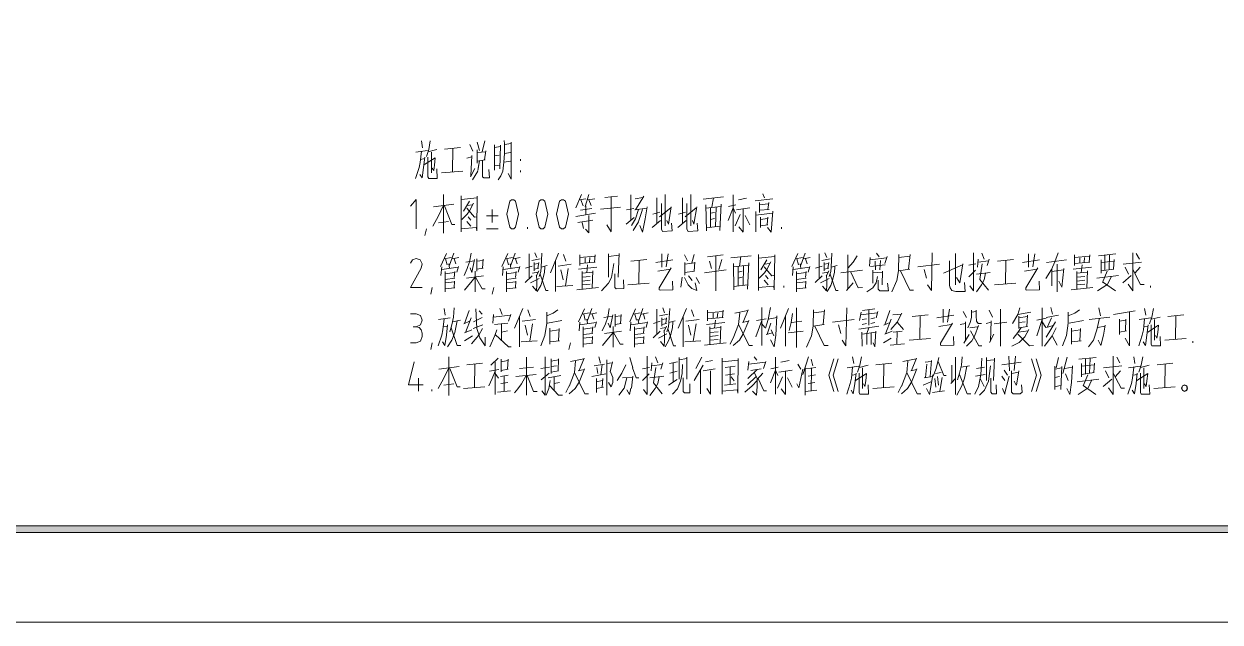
# Model space of a CAD drawing. Header units: millimetres. Extents: x 0 to 586, y 0 to 414.
# Drawn here: x 386.6 to 513.5, y 0 to 63.5 of the extents above; entities that cross this region are included whole.
import ezdxf

# ---------------------------------------------------------------- set-up
doc = ezdxf.new("R2010")
doc.units = ezdxf.units.MM

msp = doc.modelspace()

# ---------------------------------------------------------------- hatches: boundary and pattern name
h = msp.add_hatch(color=0)
h.dxf.hatch_style = 2
h.paths.add_polyline_path([(24.302861, 9.514417), (24.994306, 10.205861), (575.429944, 10.205861), (576.117861, 9.514417)])

# ---------------------------------------------------------------- linework, layer by layer
at = {"color": 0, "lineweight": 0}
for points in [[(0, 0), (585.632278, 0), (585.632278, 414.0835), (0, 414.0835)], [(510.074333, 24.824972), (509.975556, 25.0825), (509.742722, 25.188333), (509.513417, 25.0825), (509.414639, 24.824972), (509.513417, 24.567444), (509.742722, 24.458083), (509.975556, 24.567444)], [(509.456972, 24.824972), (509.541639, 24.599194), (509.742722, 24.503944), (509.947333, 24.599194), (510.032, 24.824972), (509.947333, 25.05075), (509.742722, 25.142472), (509.541639, 25.05075)], [(24.302861, 9.514417), (24.994306, 10.205861), (575.429944, 10.205861), (576.117861, 9.514417)]]:
    msp.add_lwpolyline(points, close=True, dxfattribs=at)
for points in [[(428.762583, 51.054), (428.886056, 50.32375)], [(429.708028, 51.054), (429.542222, 50.140306), (429.295278, 49.410056)], [(434.678667, 50.916417), (434.925611, 50.048583)], [(435.500639, 51.054), (435.214889, 49.911)], [(437.557333, 51.099861), (437.599667, 50.732972), (437.599667, 49.727556), (437.515, 48.813861), (437.391528, 47.857833), (437.186917, 47.353361), (436.901167, 46.944139)], [(437.599667, 50.687111), (438.298167, 50.778833)], [(438.298167, 50.916417), (438.298167, 46.99), (437.966556, 47.582667)], [(428.762583, 49.956861), (428.639111, 48.771528), (428.515639, 48.221194), (428.145222, 47.081722)], [(428.184028, 49.865139), (429.41875, 50.048583)], [(429.461083, 49.911), (430.406528, 50.140306)], [(429.8315, 49.865139), (429.8315, 47.674389)], [(431.2285, 50.186167), (432.91125, 50.369611)], [(432.089278, 50.277889), (432.050472, 47.766111)], [(433.899028, 50.687111), (434.227111, 49.956861)], [(434.678667, 50.094444), (434.678667, 48.679806)], [(434.678667, 49.819278), (435.585306, 49.911)], [(435.585306, 50.002722), (435.461833, 49.043167)], [(436.53075, 50.64125), (436.53075, 47.946028)], [(436.53075, 50.369611), (437.144583, 50.461333)], [(436.53075, 49.455917), (437.024639, 49.547639)], [(437.144583, 50.595389), (437.105778, 48.083611)], [(437.599667, 49.727556), (438.2135, 49.819278)], [(429.129472, 49.318333), (429.006, 48.221194), (428.843722, 47.124056), (428.596778, 47.490944)], [(428.677917, 49.089028), (429.129472, 49.18075)], [(429.090667, 48.542222), (430.240722, 49.272472)], [(429.461083, 49.318333), (429.461083, 47.261639), (429.542222, 47.081722), (430.445333, 47.081722), (430.406528, 48.083611)], [(430.240722, 49.272472), (430.159583, 48.496361), (430.074917, 47.903694), (429.912639, 48.175333)], [(433.570944, 49.226611), (434.103639, 49.364194)], [(434.103639, 49.501778), (434.0225, 47.353361)], [(434.678667, 48.905583), (435.542972, 49.043167)], [(434.925611, 48.951444), (434.763333, 47.903694)], [(434.925611, 48.951444), (434.802139, 48.175333)], [(435.257222, 48.951444), (435.257222, 47.445083)], [(435.257222, 48.951444), (435.257222, 47.261639), (435.377167, 47.124056), (435.994528, 47.124056), (435.913389, 48.03775)], [(436.53075, 48.404639), (437.105778, 48.496361)], [(437.515, 48.813861), (438.2135, 48.905583)], [(439.296528, 48.940861), (439.296528, 49.113722)], [(430.896889, 47.674389), (433.158194, 47.857833)], [(433.980167, 47.261639), (434.431722, 48.129472)], [(434.763333, 47.857833), (434.188306, 46.944139)], [(435.4195, 47.124056), (435.994528, 47.124056)], [(439.296528, 47.734361), (439.296528, 47.907222)], [(428.215778, 41.7195), (428.215778, 44.823944), (427.594889, 44.1325)], [(431.126194, 45.381333), (431.126194, 41.271472)], [(432.97475, 45.24375), (432.97475, 41.409056)], [(432.97475, 45.197889), (432.97475, 41.5925)], [(434.699833, 45.017972), (432.97475, 44.834528)], [(433.877861, 44.651083), (433.221694, 43.599806)], [(433.630917, 43.282306), (433.877861, 43.645667), (434.290611, 44.467639)], [(434.661028, 41.638361), (434.699833, 45.197889)], [(438.146472, 44.651083), (437.8325, 43.271722), (438.146472, 41.892361)], [(438.767361, 44.651083), (438.573333, 44.802778), (438.336972, 44.802778), (438.146472, 44.651083)], [(438.767361, 41.892361), (439.077806, 43.271722), (438.767361, 44.651083)], [(441.250917, 44.651083), (440.936944, 43.271722), (441.250917, 41.892361)], [(441.871806, 44.651083), (441.677778, 44.802778), (441.441417, 44.802778), (441.250917, 44.651083)], [(441.871806, 41.892361), (442.185778, 43.271722), (441.871806, 44.651083)], [(443.424028, 44.651083), (443.110056, 43.271722), (443.424028, 41.892361)], [(444.044917, 44.651083), (443.854417, 44.802778), (443.618056, 44.802778), (443.424028, 44.651083)], [(444.044917, 41.892361), (444.358889, 43.271722), (444.044917, 44.651083)], [(445.766472, 45.381333), (445.149111, 43.966694)], [(445.519528, 44.788667), (446.218028, 44.92625)], [(445.932278, 44.150139), (445.685333, 44.788667)], [(446.549639, 45.381333), (446.136889, 44.104278)], [(446.383833, 44.788667), (447.163472, 44.92625)], [(446.549639, 44.788667), (446.796583, 44.196)], [(448.232389, 45.063833), (449.590583, 45.197889)], [(448.892083, 45.152028), (448.892083, 41.454917)], [(450.987583, 45.335472), (450.987583, 42.594389)], [(451.439139, 44.92625), (452.261111, 45.063833)], [(452.384583, 45.197889), (451.481472, 43.737389)], [(453.742778, 45.017972), (453.742778, 42.276889)], [(454.645889, 45.381333), (454.645889, 42.047583)], [(456.455639, 45.017972), (456.455639, 42.276889)], [(457.35875, 45.381333), (457.35875, 42.047583)], [(460.812444, 45.106167), (458.674611, 44.880389)], [(459.577722, 44.012556), (459.743528, 45.017972)], [(461.839028, 45.335472), (461.839028, 41.409056)], [(462.414056, 44.788667), (463.278361, 44.972111)], [(464.181472, 44.696944), (466.072361, 44.92625)], [(464.633028, 44.5135), (464.633028, 43.462222)], [(465.003444, 45.427194), (465.16925, 45.017972)], [(465.620806, 44.5135), (465.539667, 43.78325)], [(431.083861, 44.150139), (430.589972, 43.098861), (429.972611, 42.001722)], [(430.057278, 44.058417), (432.195111, 44.330056)], [(431.207333, 44.150139), (431.986972, 42.185167), (432.318583, 42.185167)], [(433.055889, 42.731972), (433.630917, 43.282306)], [(433.592111, 43.920833), (434.414083, 42.961278), (434.618694, 43.007139)], [(433.630917, 44.196), (434.167139, 44.284194)], [(436.280278, 42.407417), (436.280278, 43.786778)], [(447.248139, 43.374028), (445.149111, 43.053)], [(445.643, 43.691528), (446.835389, 43.874972)], [(446.218028, 43.236444), (446.218028, 44.150139)], [(447.780833, 43.829111), (449.876333, 44.012556)], [(450.536028, 43.737389), (451.315667, 43.874972)], [(451.809556, 43.78325), (451.481472, 42.777833), (451.068722, 42.093444)], [(451.396806, 43.737389), (452.673861, 43.920833)], [(452.222306, 43.78325), (451.809556, 42.506194)], [(452.712667, 44.058417), (452.508056, 42.777833), (452.222306, 41.363194), (451.933028, 42.093444)], [(453.330028, 43.282306), (454.070861, 43.508083)], [(454.028528, 43.007139), (455.220917, 43.966694)], [(454.233139, 44.421778), (454.233139, 41.684222), (454.356611, 41.454917), (455.386722, 41.500778), (455.302056, 42.32275)], [(455.26325, 44.058417), (454.973972, 42.231028), (454.811694, 42.594389)], [(456.042889, 43.282306), (456.783722, 43.508083)], [(456.741389, 43.007139), (457.933778, 43.966694)], [(456.946, 44.421778), (456.946, 41.684222), (457.069472, 41.454917), (458.099583, 41.500778), (458.014917, 42.32275)], [(457.976111, 44.058417), (457.686833, 42.231028), (457.524556, 42.594389)], [(458.960361, 44.284194), (459.002694, 41.500778)], [(460.523167, 44.104278), (458.960361, 43.920833)], [(459.45425, 43.966694), (459.45425, 41.91)], [(459.867, 43.462222), (459.45425, 43.374028)], [(460.029278, 44.012556), (459.990472, 41.955861)], [(460.442028, 41.546639), (460.5655, 44.330056)], [(461.839028, 43.966694), (461.306333, 42.594389)], [(462.128306, 44.284194), (461.345139, 44.104278)], [(461.839028, 43.966694), (462.085972, 43.374028)], [(462.579861, 43.236444), (462.043639, 42.047583)], [(462.209444, 43.737389), (463.606444, 43.966694)], [(462.907944, 41.409056), (462.907944, 43.874972)], [(464.262611, 43.553944), (464.262611, 41.409056)], [(464.262611, 43.190583), (466.030028, 43.374028)], [(464.633028, 44.284194), (465.578472, 44.375917)], [(464.633028, 43.691528), (465.663139, 43.78325)], [(466.072361, 43.599806), (465.86775, 41.363194), (465.497333, 41.864139)], [(430.589972, 42.368611), (431.658889, 42.506194)], [(433.592111, 42.506194), (434.001333, 42.001722)], [(433.715583, 43.007139), (434.001333, 42.64025)], [(435.659389, 43.098861), (436.901167, 43.098861)], [(438.146472, 41.892361), (438.336972, 41.737139), (438.573333, 41.737139), (438.767361, 41.892361)], [(440.009139, 41.7195), (440.009139, 41.892361)], [(441.250917, 41.892361), (441.441417, 41.737139), (441.677778, 41.737139), (441.871806, 41.892361)], [(443.424028, 41.892361), (443.618056, 41.737139), (443.854417, 41.737139), (444.044917, 41.892361)], [(445.35725, 42.414472), (446.958861, 42.64025)], [(445.808806, 42.414472), (445.971083, 41.772417)], [(446.549639, 43.144722), (446.549639, 41.317333)], [(448.892083, 41.409056), (448.440528, 42.139306)], [(450.493694, 42.231028), (451.358, 42.915417)], [(451.809556, 42.460333), (451.234528, 41.546639)], [(453.248889, 41.864139), (454.152, 42.594389)], [(455.96175, 41.864139), (456.864861, 42.594389)], [(459.002694, 41.818278), (460.442028, 42.001722)], [(459.45425, 42.731972), (459.867, 42.823694)], [(462.907944, 41.363194), (462.456389, 41.955861)], [(463.112556, 43.144722), (463.606444, 42.139306)], [(464.7565, 42.961278), (464.7565, 41.864139)], [(464.7565, 42.731972), (465.497333, 42.823694)], [(464.7565, 42.047583), (465.539667, 42.139306)], [(465.539667, 42.961278), (465.455, 42.185167)], [(466.989583, 41.7195), (466.989583, 41.892361)], [(429.147111, 41.028056), (429.302333, 41.7195)], [(432.97475, 41.726556), (434.576361, 41.864139)], [(434.661028, 41.500778), (434.661028, 41.638361), (434.576361, 41.864139)], [(435.659389, 41.7195), (436.901167, 41.7195)], [(446.549639, 41.363194), (446.549639, 41.317333), (446.179222, 41.684222)], [(428.215778, 38.593889), (427.827722, 38.452778), (427.594889, 38.078833)], [(428.744944, 37.542611), (428.829611, 38.011806), (428.621472, 38.431611), (428.215778, 38.593889)], [(431.419, 39.108944), (430.801639, 37.736639)], [(431.172056, 38.558611), (431.909361, 38.696194)], [(431.500139, 37.920083), (431.334333, 38.558611)], [(432.198639, 39.151278), (431.747083, 37.874222)], [(432.032833, 38.558611), (432.731333, 38.696194)], [(432.240972, 38.558611), (432.40325, 38.011806)], [(433.884917, 38.241111), (433.637972, 37.507333), (433.309889, 36.777083)], [(433.472167, 38.19525), (434.375278, 38.329306)], [(434.047194, 39.151278), (433.884917, 38.241111)], [(434.417611, 38.466889), (434.131861, 37.098111), (433.923722, 37.599056)], [(434.664556, 38.558611), (434.664556, 37.235694)], [(434.664556, 38.283444), (435.281917, 38.375167)], [(435.320722, 38.51275), (435.239583, 37.553194)], [(437.931278, 39.108944), (437.313917, 37.736639)], [(437.684333, 38.558611), (438.425167, 38.696194)], [(438.012417, 37.920083), (437.846611, 38.558611)], [(438.710917, 39.151278), (438.259361, 37.874222)], [(438.545111, 38.558611), (439.247139, 38.696194)], [(438.75325, 38.558611), (438.915528, 38.011806)], [(440.192583, 39.063083), (440.192583, 36.459583)], [(440.478333, 38.375167), (441.381444, 38.558611)], [(440.725278, 38.149389), (440.725278, 37.281556)], [(440.806417, 39.197139), (441.014556, 38.696194)], [(441.219167, 38.149389), (441.138028, 37.553194)], [(441.54725, 39.151278), (441.466111, 37.644917), (442.122278, 37.828361)], [(443.314667, 39.151278), (442.450361, 37.05225)], [(442.986583, 38.283444), (442.986583, 35.087278)], [(443.850889, 39.017222), (444.094306, 38.283444)], [(445.575972, 38.971361), (445.575972, 37.828361)], [(447.177583, 38.833778), (445.575972, 38.696194)], [(445.575972, 38.057667), (447.219917, 38.19525)], [(446.151, 38.650333), (446.151, 38.149389)], [(446.644889, 38.696194), (446.602556, 38.149389)], [(447.138778, 38.19525), (447.219917, 38.971361)], [(448.616917, 39.063083), (448.616917, 36.593639)], [(449.728167, 38.9255), (448.616917, 38.787917)], [(449.6435, 36.593639), (449.766972, 39.108944)], [(451.001694, 38.283444), (452.687972, 38.466889)], [(451.866, 38.375167), (451.823667, 35.863389)], [(453.633417, 38.149389), (455.439639, 38.421028)], [(454.289583, 37.644917), (454.289583, 39.063083)], [(454.94575, 39.063083), (454.741139, 37.690778)], [(456.674361, 38.971361), (457.002444, 38.329306)], [(456.713167, 38.149389), (456.713167, 36.822944)], [(456.713167, 37.965944), (457.782083, 38.103528)], [(457.700944, 39.017222), (457.454, 38.103528)], [(457.782083, 38.19525), (457.700944, 37.235694)], [(459.140278, 38.742056), (460.784222, 38.971361)], [(459.344889, 38.283444), (459.5495, 37.507333)], [(460.004583, 38.833778), (460.004583, 35.133139)], [(460.332667, 37.419139), (460.66075, 38.466889)], [(463.744028, 38.879639), (461.606194, 38.650333)], [(462.509306, 37.7825), (462.675111, 38.787917)], [(463.373611, 35.316583), (463.497083, 38.103528)], [(464.523667, 39.017222), (464.523667, 35.179)], [(464.523667, 38.971361), (464.523667, 35.362444)], [(466.252278, 38.787917), (464.523667, 38.604472)], [(465.430306, 38.421028), (464.770611, 37.373278)], [(465.183361, 37.05225), (465.430306, 37.419139), (465.839528, 38.241111)], [(466.209944, 35.408306), (466.252278, 38.971361)], [(468.704083, 39.108944), (468.086722, 37.736639)], [(468.457139, 38.558611), (469.197972, 38.696194)], [(468.785222, 37.920083), (468.619417, 38.558611)], [(469.483722, 39.151278), (469.032167, 37.874222)], [(469.321444, 38.558611), (470.019944, 38.696194)], [(469.526056, 38.558611), (469.688333, 38.011806)], [(470.965389, 39.063083), (470.965389, 36.459583)], [(471.251139, 38.375167), (472.157778, 38.558611)], [(471.498083, 38.149389), (471.498083, 37.281556)], [(471.579222, 39.197139), (471.787361, 38.696194)], [(471.991972, 38.149389), (471.910833, 37.553194)], [(472.320056, 39.151278), (472.238917, 37.644917), (472.895083, 37.828361)], [(474.006333, 38.971361), (474.006333, 35.316583)], [(474.990583, 38.879639), (474.581361, 38.19525), (474.006333, 37.553194)], [(476.391111, 38.696194), (476.306444, 37.7825)], [(476.391111, 38.421028), (478.116194, 38.650333)], [(476.923806, 38.283444), (476.966139, 37.373278)], [(477.047278, 39.151278), (477.336556, 38.742056)], [(477.498833, 38.375167), (477.417694, 37.373278)], [(478.197333, 38.787917), (477.950389, 38.057667)], [(479.432056, 39.017222), (479.389722, 37.281556), (479.227444, 36.230278), (478.691222, 35.041417)], [(480.582111, 38.833778), (479.432056, 38.696194)], [(480.458639, 37.461472), (480.624444, 39.017222)], [(482.966889, 39.197139), (482.88575, 35.179), (482.473, 35.771667)], [(484.815444, 38.329306), (484.815444, 35.725806), (484.857778, 35.454167), (485.062389, 35.179), (485.475139, 35.087278), (486.459389, 35.087278), (486.37825, 36.046833)], [(485.432806, 35.771667), (485.432806, 39.108944)], [(487.366028, 39.197139), (487.366028, 35.133139), (486.953278, 35.683472)], [(487.856389, 38.51275), (487.77525, 37.644917)], [(487.856389, 38.19525), (488.925306, 38.329306)], [(488.226806, 39.151278), (488.47375, 38.51275)], [(489.009972, 38.51275), (488.801833, 37.828361)], [(489.913083, 38.283444), (491.599361, 38.466889)], [(490.777389, 38.375167), (490.735056, 35.863389)], [(492.544806, 38.149389), (494.351028, 38.421028)], [(493.200972, 37.644917), (493.200972, 39.063083)], [(493.857139, 39.063083), (493.652528, 37.690778)], [(496.326583, 39.197139), (495.994972, 38.241111), (495.628083, 37.419139), (495.010722, 36.459583)], [(495.091861, 38.149389), (497.229694, 38.421028)], [(498.051667, 38.971361), (498.051667, 37.828361)], [(499.653278, 38.833778), (498.051667, 38.696194)], [(498.051667, 38.057667), (499.695611, 38.19525)], [(498.626694, 38.650333), (498.626694, 38.149389)], [(499.120583, 38.696194), (499.07825, 38.149389)], [(499.614472, 38.19525), (499.695611, 38.971361)], [(500.598722, 38.879639), (502.450806, 39.063083)], [(500.888, 38.421028), (500.888, 37.006389)], [(500.888, 38.149389), (502.242667, 38.283444)], [(501.297222, 37.373278), (501.297222, 38.9255)], [(501.791111, 38.971361), (501.752306, 37.419139)], [(502.285, 38.466889), (502.203861, 37.461472)], [(503.230444, 37.965944), (505.163667, 38.19525)], [(504.257028, 39.197139), (504.257028, 35.133139), (503.766667, 35.863389)], [(504.627444, 39.108944), (504.955528, 38.51275)], [(428.744944, 37.542611), (427.594889, 35.489444), (428.836667, 35.489444)], [(430.925111, 37.690778), (430.840444, 36.777083)], [(430.925111, 37.419139), (432.650194, 37.644917)], [(431.295528, 37.189833), (431.295528, 35.041417)], [(431.295528, 36.960528), (432.279778, 37.098111)], [(431.662417, 38.011806), (431.747083, 37.553194)], [(432.322111, 37.189833), (432.240972, 36.551306)], [(432.692528, 37.736639), (432.526722, 37.143972)], [(434.459944, 37.235694), (434.459944, 35.041417)], [(435.320722, 37.553194), (434.664556, 37.461472)], [(437.437389, 37.690778), (437.35625, 36.777083)], [(437.437389, 37.419139), (439.162472, 37.644917)], [(437.807806, 37.189833), (437.807806, 35.041417)], [(437.807806, 36.960528), (438.792056, 37.098111)], [(438.178222, 38.011806), (438.259361, 37.553194)], [(438.834389, 37.189833), (438.75325, 36.551306)], [(439.204806, 37.736639), (439.039, 37.143972)], [(439.822167, 37.553194), (440.520667, 37.7825)], [(440.559472, 37.006389), (441.138028, 37.143972)], [(440.725278, 37.965944), (441.176833, 38.057667)], [(440.725278, 37.461472), (441.219167, 37.553194)], [(441.219167, 37.281556), (440.972222, 36.731222), (440.929889, 36.822944)], [(441.875333, 37.690778), (441.836528, 37.098111), (441.628389, 36.276139), (441.423778, 35.725806), (441.053361, 35.087278)], [(441.466111, 37.644917), (441.423778, 37.189833), (441.257972, 36.685361)], [(441.381444, 36.914667), (441.96, 35.179)], [(443.272333, 37.7825), (444.672861, 37.965944)], [(443.561611, 37.373278), (443.808556, 36.322)], [(444.34125, 37.507333), (444.0555, 35.683472)], [(445.4525, 37.461472), (447.385722, 37.644917)], [(445.822917, 37.189833), (445.822917, 35.316583)], [(446.930639, 37.143972), (445.822917, 37.006389)], [(446.397944, 37.920083), (446.316806, 37.05225)], [(446.891833, 35.454167), (446.972972, 37.281556)], [(449.191944, 38.057667), (448.945, 36.551306), (448.616917, 35.955111), (447.876083, 35.133139)], [(449.276611, 36.960528), (449.276611, 35.500028), (449.438889, 35.362444), (450.260861, 35.408306), (450.218528, 36.322)], [(455.153889, 37.461472), (453.838028, 37.235694)], [(455.277361, 37.599056), (454.000306, 35.454167), (454.000306, 35.270722), (454.084972, 35.224861), (455.439639, 35.270722), (455.400833, 36.184417)], [(457.743278, 37.235694), (456.713167, 37.098111)], [(461.112306, 37.373278), (458.812194, 37.05225)], [(461.895472, 38.057667), (461.934278, 35.270722)], [(463.45475, 37.874222), (461.895472, 37.690778)], [(462.385833, 37.736639), (462.385833, 35.683472)], [(462.798583, 37.235694), (462.385833, 37.143972)], [(462.960861, 37.7825), (462.922056, 35.725806)], [(464.608333, 36.505444), (465.183361, 37.05225)], [(465.141028, 37.690778), (465.963, 36.731222), (466.167611, 36.777083)], [(465.183361, 37.965944), (465.716056, 38.057667)], [(468.210194, 37.690778), (468.129056, 36.777083)], [(468.210194, 37.419139), (469.935278, 37.644917)], [(468.580611, 37.189833), (468.580611, 35.041417)], [(468.580611, 36.960528), (469.564861, 37.098111)], [(468.951028, 38.011806), (469.032167, 37.553194)], [(469.607194, 37.189833), (469.526056, 36.551306)], [(469.977611, 37.736639), (469.811806, 37.143972)], [(470.594972, 37.553194), (471.293472, 37.7825)], [(471.332278, 37.006389), (471.910833, 37.143972)], [(471.498083, 37.965944), (471.949639, 38.057667)], [(471.498083, 37.461472), (471.991972, 37.553194)], [(471.991972, 37.281556), (471.745028, 36.731222), (471.702694, 36.822944)], [(472.648139, 37.690778), (472.609333, 37.098111), (472.401194, 36.276139), (472.196583, 35.725806), (471.826167, 35.087278)], [(472.238917, 37.644917), (472.196583, 37.189833), (472.034306, 36.685361)], [(472.157778, 36.914667), (472.732806, 35.179)], [(473.2655, 37.05225), (475.569139, 37.327417)], [(474.334417, 37.143972), (475.114056, 35.454167), (475.569139, 35.500028)], [(476.429917, 37.736639), (477.992722, 37.920083)], [(476.676861, 37.327417), (476.676861, 35.955111)], [(476.676861, 37.05225), (477.664639, 37.143972)], [(477.703444, 37.235694), (477.664639, 35.771667)], [(479.389722, 37.281556), (480.582111, 37.461472)], [(479.594333, 37.281556), (480.582111, 35.224861), (480.994861, 35.224861)], [(481.446417, 37.690778), (483.746528, 37.965944)], [(482.349528, 36.505444), (482.102583, 37.419139)], [(486.173639, 37.920083), (484.159278, 37.006389)], [(485.556278, 36.551306), (485.884361, 36.000972), (486.212444, 38.011806)], [(486.872139, 37.874222), (487.609444, 38.011806)], [(486.872139, 36.6395), (487.570639, 37.327417)], [(487.651778, 36.914667), (489.133444, 37.098111)], [(488.639556, 37.006389), (488.47375, 36.322), (488.188, 35.771667), (487.651778, 35.041417)], [(488.269139, 38.011806), (488.022194, 36.367861), (488.925306, 35.224861)], [(494.065278, 37.461472), (492.749417, 37.235694)], [(494.18875, 37.599056), (492.915222, 35.454167), (492.915222, 35.270722), (492.996361, 35.224861), (494.351028, 35.270722), (494.312222, 36.184417)], [(495.666889, 37.461472), (495.666889, 35.683472)], [(495.666889, 37.189833), (496.901611, 37.373278)], [(496.241917, 37.965944), (496.241917, 35.041417)], [(496.940417, 37.507333), (496.735806, 35.545889), (496.407722, 36.184417)], [(497.928194, 37.461472), (499.861417, 37.644917)], [(498.298611, 37.189833), (498.298611, 35.316583)], [(499.406333, 37.143972), (498.298611, 37.006389)], [(498.873639, 37.920083), (498.7925, 37.05225)], [(499.367528, 35.454167), (499.448667, 37.281556)], [(502.242667, 37.461472), (500.888, 37.281556)], [(501.544167, 37.235694), (501.053806, 36.046833)], [(503.805472, 36.914667), (503.435056, 37.644917)], [(504.257028, 37.419139), (505.079, 35.817528), (505.449417, 35.817528)], [(505.040194, 37.644917), (504.465167, 37.006389)], [(431.295528, 36.367861), (432.322111, 36.505444)], [(432.279778, 36.092694), (431.295528, 36.000972)], [(432.279778, 36.184417), (432.240972, 35.454167)], [(434.459944, 36.593639), (433.348694, 35.224861)], [(433.553306, 36.505444), (435.363056, 36.731222)], [(434.49875, 36.593639), (435.200778, 35.362444), (435.528861, 35.362444)], [(437.807806, 36.367861), (438.834389, 36.505444)], [(438.792056, 36.092694), (437.807806, 36.000972)], [(438.792056, 36.184417), (438.75325, 35.454167)], [(439.779833, 36.046833), (440.520667, 36.731222)], [(440.354861, 36.000972), (441.257972, 36.459583)], [(440.972222, 36.731222), (441.014556, 36.322), (441.014556, 35.771667), (440.972222, 35.133139), (440.559472, 35.637611)], [(443.148861, 35.59175), (444.835139, 35.725806)], [(445.822917, 36.593639), (446.683694, 36.685361)], [(446.683694, 36.276139), (445.822917, 36.184417)], [(445.822917, 35.771667), (446.683694, 35.863389)], [(450.673611, 35.771667), (452.931389, 35.955111)], [(456.427417, 36.593639), (456.303944, 35.545889)], [(456.674361, 36.551306), (457.083583, 35.771667), (457.454, 35.408306), (457.990222, 35.179), (457.824417, 36.000972)], [(457.125917, 36.731222), (457.496333, 36.230278)], [(457.905556, 36.551306), (458.275972, 35.90925)], [(461.934278, 35.59175), (463.373611, 35.771667)], [(462.385833, 36.505444), (462.798583, 36.593639)], [(464.523667, 35.500028), (466.128806, 35.637611)], [(465.141028, 36.276139), (465.55025, 35.771667)], [(465.2645, 36.777083), (465.55025, 36.413722)], [(466.209944, 35.270722), (466.209944, 35.408306), (466.128806, 35.637611)], [(467.208306, 35.489444), (467.208306, 35.662306)], [(468.580611, 36.367861), (469.607194, 36.505444)], [(469.564861, 36.092694), (468.580611, 36.000972)], [(469.564861, 36.184417), (469.526056, 35.454167)], [(470.552639, 36.046833), (471.293472, 36.731222)], [(471.127667, 36.000972), (472.034306, 36.459583)], [(471.745028, 36.731222), (471.787361, 36.322), (471.787361, 35.771667), (471.745028, 35.133139), (471.332278, 35.637611)], [(474.581361, 36.000972), (473.882861, 35.179)], [(477.17075, 36.685361), (477.004944, 36.000972), (476.676861, 35.454167), (476.020694, 35.041417)], [(477.251889, 36.276139), (477.251889, 35.316583), (477.417694, 35.133139), (478.320806, 35.133139), (478.239667, 35.955111)], [(489.585, 35.771667), (491.846306, 35.955111)], [(498.298611, 36.593639), (499.162917, 36.685361)], [(499.162917, 36.276139), (498.298611, 36.184417)], [(498.298611, 35.771667), (499.162917, 35.863389)], [(500.436444, 36.505444), (502.736556, 36.777083)], [(501.505361, 35.771667), (500.517583, 35.133139)], [(501.053806, 36.092694), (502.408472, 35.133139)], [(501.995722, 36.685361), (501.544167, 35.771667)], [(503.188111, 36.000972), (504.09475, 36.777083)], [(506.123222, 35.489444), (506.123222, 35.662306)], [(429.768, 34.798), (429.923222, 35.489444)], [(432.322111, 35.454167), (431.295528, 35.362444)], [(436.280278, 34.798), (436.4355, 35.489444)], [(438.834389, 35.454167), (437.807806, 35.362444)], [(441.96, 35.179), (442.203417, 35.179)], [(445.247889, 35.270722), (447.548, 35.500028)], [(469.607194, 35.454167), (468.580611, 35.362444)], [(472.732806, 35.179), (472.97975, 35.179)], [(497.723583, 35.270722), (500.023694, 35.500028)], [(431.172056, 33.281056), (431.295528, 32.550806)], [(432.240972, 33.326917), (432.156306, 32.367361), (431.994028, 31.545389), (431.785889, 30.815139)], [(433.842583, 33.055278), (433.348694, 31.682972)], [(434.541083, 33.235194), (434.664556, 31.136167), (434.953833, 30.176611)], [(434.9115, 33.009417), (435.200778, 32.688389)], [(437.088139, 33.281056), (437.335083, 32.642528)], [(439.51525, 33.281056), (438.650944, 31.182028)], [(440.047944, 33.147), (440.294889, 32.413222)], [(443.254694, 33.147), (442.760806, 32.780111), (442.062306, 32.504944)], [(446.069861, 33.235194), (445.4525, 31.866417)], [(446.8495, 33.281056), (446.397944, 32.004)], [(448.698056, 33.281056), (448.535778, 32.367361)], [(451.495583, 33.235194), (450.878222, 31.866417)], [(452.275222, 33.281056), (451.823667, 32.004)], [(453.756889, 33.192861), (453.756889, 30.589361)], [(454.370722, 33.326917), (454.578861, 32.825972)], [(455.111556, 33.281056), (455.030417, 31.774694), (455.686583, 31.958139)], [(456.878972, 33.281056), (456.014667, 31.182028)], [(457.411667, 33.147), (457.658611, 32.413222)], [(459.140278, 33.101139), (459.140278, 31.958139)], [(460.703083, 32.325028), (460.784222, 33.101139)], [(463.415944, 33.055278), (462.015417, 32.780111)], [(462.922056, 31.820556), (463.45475, 33.147)], [(464.894083, 33.372778), (464.894083, 29.354639)], [(465.2645, 31.182028), (465.55025, 32.095722), (465.797194, 33.372778)], [(467.730417, 33.281056), (466.866111, 31.182028)], [(468.552389, 33.326917), (468.552389, 29.125333)], [(470.362139, 33.147), (470.319806, 31.411333), (470.154, 30.360056), (469.621306, 29.171194)], [(471.388722, 31.59125), (471.554528, 33.147)], [(473.896972, 33.326917), (473.812306, 29.308778), (473.403083, 29.901444)], [(475.579722, 33.055278), (476.895583, 33.235194)], [(476.239417, 33.101139), (476.239417, 31.499528)], [(478.458389, 33.055278), (477.925694, 31.545389)], [(484.131056, 31.774694), (484.131056, 33.192861)], [(484.787222, 33.192861), (484.582611, 31.820556)], [(487.133194, 33.101139), (487.133194, 32.279167)], [(487.623556, 33.101139), (487.623556, 32.504944), (487.665889, 31.912278), (487.831694, 31.682972), (488.198583, 31.682972)], [(489.020556, 33.101139), (489.352167, 32.367361)], [(490.212944, 29.262917), (490.212944, 33.192861)], [(492.269639, 33.326917), (492.065028, 32.642528), (491.49, 31.682972)], [(494.654417, 33.326917), (494.654417, 29.262917)], [(495.557528, 33.372778), (495.723333, 32.688389)], [(498.598472, 33.147), (498.104583, 32.780111), (497.406083, 32.504944)], [(500.655167, 33.326917), (500.817444, 32.504944)], [(502.217972, 32.642528), (504.518083, 33.009417)], [(505.505861, 33.281056), (505.629333, 32.550806)], [(506.451306, 33.281056), (506.2855, 32.367361), (506.038556, 31.637111)], [(427.594889, 32.723667), (428.215778, 32.723667)], [(428.215778, 31.344306), (428.65675, 31.545389), (428.836667, 32.03575), (428.65675, 32.522583), (428.215778, 32.723667)], [(431.172056, 32.187444), (431.048583, 30.998583), (430.925111, 30.451778), (430.554694, 29.308778)], [(430.597028, 32.095722), (431.828222, 32.279167)], [(432.075167, 31.866417), (432.897139, 32.049861)], [(432.569056, 31.958139), (432.322111, 30.723417)], [(433.267556, 31.637111), (433.884917, 31.912278)], [(434.047194, 32.279167), (433.429833, 30.723417)], [(434.294139, 31.866417), (435.200778, 32.325028)], [(436.431972, 32.642528), (436.350833, 31.728833)], [(436.431972, 32.367361), (438.199389, 32.550806)], [(438.241722, 32.642528), (437.994778, 31.912278)], [(439.187167, 32.413222), (439.187167, 29.217056)], [(439.472917, 31.912278), (440.869917, 32.095722)], [(442.062306, 32.871833), (442.062306, 31.728833), (441.857694, 30.405917), (441.448472, 29.308778)], [(442.146972, 31.728833), (443.667444, 32.004)], [(445.575972, 31.820556), (445.494833, 30.906861)], [(445.575972, 31.545389), (447.301056, 31.774694)], [(445.822917, 32.688389), (446.56375, 32.825972)], [(446.151, 32.049861), (445.985194, 32.688389)], [(446.316806, 32.141583), (446.397944, 31.682972)], [(446.683694, 32.688389), (447.385722, 32.825972)], [(446.891833, 32.688389), (447.054111, 32.141583)], [(447.343389, 31.866417), (447.177583, 31.27375)], [(448.535778, 32.367361), (448.288833, 31.637111), (447.96075, 30.906861)], [(448.123028, 32.325028), (449.029667, 32.459083)], [(449.068472, 32.596667), (448.782722, 31.227889), (448.574583, 31.728833)], [(449.315417, 32.688389), (449.315417, 31.365472)], [(449.315417, 32.413222), (449.932778, 32.504944)], [(449.975111, 32.642528), (449.890444, 31.682972)], [(451.001694, 31.820556), (450.920556, 30.906861)], [(451.001694, 31.545389), (452.726778, 31.774694)], [(451.248639, 32.688389), (451.989472, 32.825972)], [(451.576722, 32.049861), (451.410917, 32.688389)], [(451.742528, 32.141583), (451.823667, 31.682972)], [(452.109417, 32.688389), (452.811444, 32.825972)], [(452.317556, 32.688389), (452.479833, 32.141583)], [(452.769111, 31.866417), (452.603306, 31.27375)], [(453.386472, 31.682972), (454.084972, 31.912278)], [(454.042639, 32.504944), (454.94575, 32.688389)], [(454.289583, 32.279167), (454.289583, 31.411333)], [(454.289583, 32.095722), (454.741139, 32.187444)], [(455.439639, 31.820556), (455.400833, 31.227889), (455.192694, 30.405917), (454.988083, 29.855583), (454.617667, 29.217056)], [(454.783472, 32.279167), (454.698806, 31.682972)], [(455.030417, 31.774694), (454.988083, 31.319611), (454.822278, 30.815139)], [(456.550889, 32.413222), (456.550889, 29.217056)], [(456.836639, 31.912278), (458.237167, 32.095722)], [(459.016806, 31.59125), (460.950028, 31.774694)], [(460.741889, 32.963556), (459.140278, 32.825972)], [(459.140278, 32.187444), (460.784222, 32.325028)], [(459.715306, 32.780111), (459.715306, 32.279167)], [(459.96225, 32.049861), (459.881111, 31.182028)], [(460.209194, 32.825972), (460.166861, 32.279167)], [(462.551639, 32.825972), (462.428167, 31.59125), (461.853139, 30.13075)], [(461.853139, 29.354639), (462.509306, 29.901444), (462.922056, 30.589361), (463.497083, 32.004)], [(463.45475, 31.912278), (462.837389, 31.774694)], [(464.237917, 30.268333), (464.894083, 32.004)], [(465.345639, 32.187444), (464.319056, 32.004)], [(465.55025, 32.141583), (466.495694, 32.325028)], [(466.495694, 32.504944), (466.37575, 30.451778), (466.209944, 29.217056), (465.797194, 29.947306)], [(467.402333, 32.413222), (467.402333, 29.262917)], [(468.143167, 32.73425), (468.019694, 31.774694), (467.77275, 30.952722)], [(468.0585, 31.774694), (469.127417, 31.912278)], [(471.512194, 32.963556), (470.362139, 32.825972)], [(472.3765, 31.820556), (474.676611, 32.095722)], [(475.417444, 32.871833), (475.251639, 32.004)], [(475.375111, 32.596667), (477.142528, 32.825972)], [(475.540917, 32.095722), (475.992472, 32.187444)], [(476.444028, 32.187444), (476.895583, 32.279167)], [(476.444028, 31.682972), (476.895583, 31.774694)], [(477.184861, 32.963556), (477.019056, 32.279167)], [(477.841028, 31.499528), (478.458389, 31.774694)], [(478.624194, 32.141583), (478.006833, 30.589361)], [(479.731917, 32.780111), (479.238028, 31.820556), (478.581861, 31.044444)], [(478.786472, 32.596667), (479.693111, 32.688389)], [(479.238028, 31.820556), (479.940056, 31.044444)], [(480.843167, 32.413222), (482.529444, 32.596667)], [(481.707472, 32.504944), (481.665139, 29.993167)], [(483.474889, 32.279167), (485.281111, 32.550806)], [(486.268889, 32.963556), (486.596972, 32.325028)], [(486.515833, 29.947306), (486.515833, 31.866417)], [(487.133194, 32.325028), (487.009722, 31.774694), (486.762778, 31.227889)], [(487.133194, 32.871833), (487.623556, 32.963556)], [(488.692472, 31.682972), (489.228694, 31.820556)], [(489.228694, 31.958139), (489.144028, 29.809722)], [(489.556778, 31.637111), (490.872639, 31.820556)], [(492.065028, 32.642528), (493.419694, 32.871833)], [(492.146167, 32.459083), (492.146167, 31.136167)], [(492.146167, 32.279167), (493.049278, 32.413222)], [(492.146167, 31.774694), (492.844667, 31.866417)], [(493.091611, 32.550806), (493.010472, 31.365472)], [(494.079389, 32.049861), (495.063639, 32.233306)], [(494.654417, 32.095722), (494.079389, 30.360056)], [(494.654417, 31.866417), (495.024833, 31.27375)], [(495.063639, 32.325028), (496.3795, 32.550806)], [(496.051417, 31.866417), (495.063639, 30.222472)], [(495.638667, 32.279167), (495.187111, 31.319611)], [(497.406083, 32.871833), (497.406083, 31.728833), (497.201472, 30.405917), (496.79225, 29.308778)], [(497.49075, 31.728833), (499.011222, 32.004)], [(500.736306, 32.233306), (500.450556, 30.998583), (500.080139, 29.901444), (499.543917, 29.217056)], [(499.628583, 32.095722), (501.805222, 32.367361)], [(502.831806, 32.141583), (502.831806, 30.497639)], [(503.530306, 32.049861), (502.831806, 31.912278)], [(503.900722, 32.871833), (503.900722, 29.308778), (503.449167, 30.13075)], [(503.4915, 30.906861), (503.530306, 32.141583)], [(505.505861, 32.187444), (505.382389, 30.998583), (505.258917, 30.451778), (504.8885, 29.308778)], [(504.930833, 32.095722), (506.162028, 32.279167)], [(506.204361, 32.141583), (507.149806, 32.367361)], [(506.574778, 32.095722), (506.574778, 29.901444)], [(507.971778, 32.413222), (509.658056, 32.596667)], [(508.836083, 32.504944), (508.79375, 29.993167)], [(428.215778, 31.344306), (427.905333, 31.344306)], [(428.836667, 30.652861), (428.755528, 30.998583), (428.526222, 31.252583), (428.215778, 31.344306)], [(428.836667, 30.652861), (428.836667, 30.307139)], [(431.542472, 31.545389), (431.419, 30.451778), (431.253194, 29.354639), (431.00625, 29.721528)], [(431.087389, 31.319611), (431.542472, 31.411333)], [(431.909361, 31.227889), (432.569056, 29.354639), (432.939472, 29.354639)], [(432.322111, 30.723417), (431.994028, 29.901444)], [(434.131861, 30.998583), (433.348694, 30.677556)], [(435.239583, 31.136167), (434.869167, 30.451778), (434.089528, 29.538083)], [(434.255333, 31.136167), (435.281917, 31.545389)], [(436.760056, 30.998583), (436.555444, 30.405917), (436.02275, 29.217056)], [(436.513111, 31.59125), (437.952444, 31.728833)], [(436.597778, 30.497639), (437.994778, 29.217056), (438.280528, 29.217056)], [(437.253944, 31.637111), (437.253944, 29.901444)], [(437.253944, 30.769278), (437.913639, 30.906861)], [(439.762194, 31.499528), (440.009139, 30.451778)], [(440.541833, 31.637111), (440.256083, 29.809722)], [(442.393917, 31.182028), (442.393917, 29.492222)], [(442.393917, 30.861), (443.339361, 30.998583)], [(443.378167, 31.136167), (443.297028, 29.855583)], [(445.946389, 31.319611), (445.946389, 29.171194)], [(445.946389, 31.090306), (446.930639, 31.227889)], [(445.946389, 30.497639), (446.972972, 30.635222)], [(446.972972, 31.319611), (446.891833, 30.677556)], [(449.110806, 30.723417), (447.999556, 29.354639)], [(448.207694, 30.635222), (450.013917, 30.861)], [(449.110806, 31.365472), (449.110806, 29.171194)], [(449.153139, 30.723417), (449.851639, 29.492222), (450.179722, 29.492222)], [(449.975111, 31.682972), (449.315417, 31.59125)], [(451.372111, 31.319611), (451.372111, 29.171194)], [(451.372111, 31.090306), (452.356361, 31.227889)], [(451.372111, 30.497639), (452.398694, 30.635222)], [(452.398694, 31.319611), (452.317556, 30.677556)], [(453.344139, 30.176611), (454.084972, 30.861)], [(453.919167, 30.13075), (454.822278, 30.589361)], [(454.123778, 31.136167), (454.698806, 31.27375)], [(454.536528, 30.861), (454.578861, 30.451778), (454.578861, 29.901444), (454.536528, 29.262917), (454.123778, 29.767389)], [(454.289583, 31.59125), (454.783472, 31.682972)], [(454.783472, 31.411333), (454.536528, 30.861), (454.494194, 30.952722)], [(454.94575, 31.044444), (455.524306, 29.308778)], [(457.125917, 31.499528), (457.372861, 30.451778)], [(457.905556, 31.637111), (457.619806, 29.809722)], [(459.387222, 31.319611), (459.387222, 29.446361)], [(460.494944, 31.27375), (459.387222, 31.136167)], [(459.387222, 30.723417), (460.248, 30.815139)], [(460.456139, 29.583944), (460.537278, 31.411333)], [(462.428167, 31.59125), (463.539417, 29.354639), (463.906306, 29.354639)], [(464.894083, 31.637111), (465.222167, 31.27375)], [(466.005333, 30.677556), (465.345639, 30.497639)], [(465.469111, 30.5435), (465.839528, 31.728833)], [(466.167611, 30.360056), (465.881861, 30.998583)], [(467.688083, 30.677556), (469.293222, 30.861)], [(470.319806, 31.411333), (471.512194, 31.59125)], [(470.524417, 31.411333), (471.512194, 29.354639), (471.921417, 29.354639)], [(473.279611, 30.635222), (473.032667, 31.545389)], [(475.1705, 31.090306), (477.308333, 31.411333)], [(475.498583, 30.769278), (475.540917, 29.262917)], [(475.540917, 31.59125), (475.992472, 31.682972)], [(475.540917, 30.5435), (476.98025, 30.769278)], [(476.239417, 31.227889), (476.034806, 30.635222)], [(476.034806, 30.589361), (476.034806, 29.446361)], [(476.486361, 30.677556), (476.486361, 29.446361)], [(476.98025, 30.861), (476.895583, 29.217056), (476.690972, 29.629806)], [(478.705333, 30.861), (477.925694, 30.5435)], [(479.77425, 30.861), (478.828806, 30.769278)], [(479.238028, 30.815139), (479.199222, 29.538083)], [(484.995361, 31.59125), (483.6795, 31.365472)], [(485.118833, 31.728833), (483.841778, 29.583944), (483.841778, 29.4005), (483.926444, 29.354639), (485.281111, 29.4005), (485.242306, 30.314194)], [(486.515833, 31.682972), (485.940806, 31.59125)], [(486.88625, 30.497639), (486.311222, 29.583944)], [(486.967389, 31.227889), (487.789361, 31.319611)], [(487.048528, 30.906861), (487.912833, 29.308778), (488.240917, 29.308778)], [(487.8705, 31.457194), (487.500083, 30.405917)], [(489.062889, 29.675667), (489.514444, 30.5435)], [(493.215083, 31.044444), (492.802333, 30.268333), (492.1885, 29.675667), (491.405333, 29.262917)], [(492.393111, 31.27375), (492.065028, 30.723417), (491.571139, 30.084889)], [(492.065028, 30.5435), (493.296222, 29.308778), (493.708972, 29.354639)], [(492.103833, 30.769278), (493.133944, 30.906861)], [(493.091611, 31.365472), (492.146167, 31.227889)], [(496.132556, 31.227889), (495.681, 30.360056), (494.901361, 29.262917)], [(495.105972, 31.27375), (495.804472, 31.457194)], [(497.737694, 31.182028), (497.737694, 29.492222)], [(497.737694, 30.861), (498.683139, 30.998583)], [(498.721944, 31.136167), (498.640806, 29.855583)], [(500.531694, 31.27375), (501.272528, 31.411333)], [(501.311333, 31.499528), (501.149056, 30.451778), (500.859778, 29.354639), (500.574028, 29.901444)], [(502.831806, 30.769278), (503.572639, 30.906861)], [(505.876278, 31.545389), (505.752806, 30.451778), (505.587, 29.354639), (505.340056, 29.721528)], [(505.421194, 31.319611), (505.876278, 31.411333)], [(505.833944, 30.769278), (506.984, 31.499528)], [(506.204361, 31.545389), (506.204361, 29.492222), (506.2855, 29.308778), (507.188611, 29.308778), (507.149806, 30.314194)], [(506.984, 31.499528), (506.902861, 30.723417), (506.821722, 30.13075), (506.655917, 30.405917)], [(428.215778, 29.619222), (427.594889, 29.619222)], [(428.215778, 29.619222), (428.65675, 29.820306), (428.836667, 30.307139)], [(429.768, 28.927778), (429.923222, 29.619222)], [(431.994028, 29.901444), (431.542472, 29.217056)], [(433.348694, 29.855583), (434.170667, 30.360056)], [(434.953833, 30.176611), (435.528861, 29.308778), (435.528861, 30.222472)], [(439.349444, 29.721528), (441.035722, 29.855583)], [(442.393917, 29.721528), (443.4205, 29.855583)], [(444.418861, 28.927778), (444.574083, 29.619222)], [(446.930639, 30.222472), (445.946389, 30.13075)], [(446.972972, 29.583944), (445.946389, 29.492222)], [(446.930639, 30.314194), (446.891833, 29.583944)], [(452.356361, 30.222472), (451.372111, 30.13075)], [(452.398694, 29.583944), (451.372111, 29.492222)], [(452.356361, 30.314194), (452.317556, 29.583944)], [(455.524306, 29.308778), (455.767722, 29.308778)], [(456.713167, 29.721528), (458.399444, 29.855583)], [(458.812194, 29.4005), (461.112306, 29.629806)], [(460.248, 30.405917), (459.387222, 30.314194)], [(459.387222, 29.901444), (460.248, 29.993167)], [(461.853139, 30.176611), (461.525056, 29.492222)], [(477.802222, 29.629806), (478.624194, 30.13075)], [(478.500722, 29.4005), (480.021194, 29.538083)], [(480.515083, 29.901444), (482.772861, 30.084889)], [(486.596972, 29.262917), (487.172, 29.855583), (487.500083, 30.405917)], [(495.723333, 30.314194), (496.217222, 29.4005)], [(497.737694, 29.721528), (498.764278, 29.855583)], [(507.643694, 29.901444), (509.901472, 30.084889)], [(510.614083, 29.619222), (510.614083, 29.792083)], [(431.687111, 28.158722), (431.687111, 24.048861)], [(436.908222, 28.021139), (436.128583, 27.245028)], [(439.910361, 24.094722), (439.910361, 28.112861)], [(441.882389, 28.158722), (441.882389, 24.094722), (441.554306, 24.549806)], [(442.538556, 27.929417), (442.538556, 26.377194)], [(443.279389, 26.652361), (443.321722, 27.929417)], [(445.99225, 27.929417), (444.59525, 27.65425)], [(445.498361, 26.698222), (446.034583, 28.021139)], [(447.593861, 28.158722), (447.759667, 27.474333)], [(450.88175, 28.067), (451.213361, 26.969861)], [(452.733833, 28.204583), (452.733833, 24.140583), (452.321083, 24.687389)], [(453.594611, 28.158722), (453.841556, 27.520194)], [(456.102861, 28.067), (456.102861, 25.784528)], [(456.924833, 27.975278), (456.102861, 27.837694)], [(456.924833, 25.784528), (456.924833, 28.112861)], [(458.529972, 28.112861), (457.870278, 26.924)], [(460.667806, 28.021139), (460.667806, 24.186444)], [(460.667806, 27.975278), (460.667806, 24.366361)], [(462.350556, 24.412222), (462.392889, 27.975278)], [(464.079167, 28.158722), (464.364917, 27.791833)], [(466.336944, 28.112861), (466.336944, 24.186444)], [(469.832972, 28.158722), (469.257944, 26.285472)], [(472.545833, 24.458083), (472.009611, 26.19375), (472.545833, 27.929417)], [(472.997389, 24.458083), (472.464694, 26.19375), (472.997389, 27.929417)], [(474.517861, 28.158722), (474.641333, 27.428472)], [(475.463306, 28.158722), (475.2975, 27.245028), (475.054083, 26.514778)], [(481.259444, 27.929417), (479.862444, 27.65425)], [(480.765556, 26.698222), (481.301778, 28.021139)], [(483.683028, 28.067), (483.397278, 26.924), (483.069194, 26.102028)], [(485.450444, 28.112861), (485.450444, 24.140583)], [(486.148944, 28.158722), (486.067806, 27.245028), (485.863194, 26.423056), (485.658583, 25.692806)], [(488.247972, 28.021139), (488.1245, 26.239611), (487.877556, 25.008417), (487.507139, 24.186444)], [(488.741861, 28.067), (488.741861, 25.646944)], [(489.479167, 25.646944), (489.563833, 28.021139)], [(491.084306, 28.204583), (491.165444, 26.652361)], [(491.821611, 28.204583), (491.659333, 26.698222)], [(493.507889, 27.929417), (494.044111, 26.19375)], [(494.001778, 27.929417), (494.534472, 26.19375)], [(496.386556, 28.067), (496.139611, 26.969861)], [(497.289667, 28.112861), (496.838111, 26.377194)], [(498.524389, 27.883556), (500.372944, 28.067)], [(499.222889, 26.377194), (499.222889, 27.929417)], [(499.71325, 27.975278), (499.674444, 26.423056)], [(502.182694, 28.204583), (502.182694, 24.140583), (501.688806, 24.870833)], [(502.549583, 28.112861), (502.881194, 27.520194)], [(504.359333, 28.158722), (504.482806, 27.428472)], [(505.304778, 28.158722), (505.138972, 27.245028), (504.895556, 26.514778)], [(428.000583, 27.601333), (427.379694, 25.184806), (428.935444, 25.184806)], [(431.648306, 26.924), (431.154417, 25.87625), (430.537056, 24.779111)], [(430.618194, 26.832278), (432.756028, 27.107444)], [(431.771778, 26.924), (432.551417, 24.962556), (432.8795, 24.962556)], [(433.578, 27.290889), (435.264278, 27.474333)], [(434.442306, 27.382611), (434.399972, 24.870833)], [(436.005111, 26.6065), (436.989361, 26.786417)], [(436.580139, 27.566056), (436.580139, 24.140583)], [(437.236306, 27.883556), (437.236306, 26.560639)], [(437.236306, 27.611917), (437.934806, 27.745972)], [(437.977139, 26.832278), (437.236306, 26.698222)], [(437.977139, 27.883556), (437.896, 26.832278)], [(439.169528, 26.924), (440.647667, 27.061583)], [(441.430833, 26.924), (442.376278, 27.061583)], [(443.321722, 27.837694), (442.538556, 27.700111)], [(442.538556, 27.107444), (443.113583, 27.199167)], [(445.127944, 27.700111), (445.004472, 26.468917), (444.429444, 25.008417)], [(444.429444, 24.228778), (445.089139, 24.779111), (445.498361, 25.4635), (446.073389, 26.878139)], [(446.034583, 26.786417), (445.417222, 26.652361)], [(448.211222, 27.382611), (447.1035, 27.199167)], [(447.470389, 26.377194), (447.38925, 27.015722)], [(447.964278, 27.33675), (447.802, 26.239611)], [(448.458167, 27.837694), (448.458167, 24.094722)], [(448.458167, 27.428472), (448.994389, 27.520194)], [(449.033194, 27.611917), (448.78625, 26.560639)], [(450.472528, 27.290889), (450.020972, 26.423056), (449.527083, 25.646944)], [(451.171028, 26.969861), (451.541444, 25.922111), (451.827194, 25.922111)], [(452.239944, 26.878139), (452.980778, 27.015722)], [(453.227722, 27.520194), (453.143056, 26.652361)], [(453.227722, 27.199167), (454.296639, 27.33675)], [(453.636944, 27.015722), (453.39, 25.371778), (454.296639, 24.228778)], [(454.377778, 27.520194), (454.173167, 26.832278)], [(455.076278, 27.428472), (455.940583, 27.611917)], [(456.473278, 27.33675), (456.430944, 26.377194), (456.268667, 25.555222), (455.940583, 24.73325), (455.404361, 24.186444)], [(455.4855, 25.4635), (455.4855, 27.520194)], [(457.708, 25.646944), (458.653444, 27.245028)], [(458.364167, 26.744083), (458.364167, 24.228778)], [(458.653444, 26.652361), (459.926972, 26.878139)], [(458.900389, 27.611917), (459.637694, 27.745972)], [(462.392889, 27.791833), (460.667806, 27.611917)], [(460.995889, 27.015722), (462.064806, 27.153306)], [(461.528583, 27.061583), (461.528583, 25.234194)], [(463.500611, 27.65425), (463.419472, 26.744083)], [(464.40725, 26.786417), (463.419472, 25.830389)], [(463.500611, 27.382611), (465.271556, 27.566056)], [(463.70875, 26.698222), (464.816472, 26.878139)], [(465.310361, 27.65425), (465.063417, 26.924)], [(466.336944, 26.744083), (465.80425, 25.371778)], [(466.626222, 27.061583), (465.846583, 26.878139)], [(466.336944, 26.744083), (466.583889, 26.147889)], [(466.707361, 26.514778), (468.104361, 26.744083)], [(466.9155, 27.566056), (467.776278, 27.745972)], [(468.59825, 25.280056), (468.806389, 24.870833), (469.257944, 26.832278)], [(469.011, 26.832278), (468.721722, 27.382611)], [(469.504889, 26.969861), (469.504889, 24.094722)], [(469.543694, 26.878139), (470.612611, 27.015722)], [(470.118722, 27.883556), (470.284528, 27.199167)], [(470.161056, 26.924), (470.118722, 24.503944)], [(474.517861, 27.061583), (474.394389, 25.87625), (474.270917, 25.325917), (473.9005, 24.186444)], [(473.942833, 26.969861), (475.177556, 27.153306)], [(475.216361, 27.015722), (476.161806, 27.245028)], [(475.586778, 26.969861), (475.586778, 24.779111)], [(476.983778, 27.290889), (478.670056, 27.474333)], [(477.848083, 27.382611), (477.80575, 24.870833)], [(480.395139, 27.700111), (480.271667, 26.468917), (479.696639, 25.008417)], [(479.696639, 24.228778), (480.356333, 24.779111), (480.765556, 25.4635), (481.340583, 26.878139)], [(481.301778, 26.786417), (480.684417, 26.652361)], [(482.204889, 27.566056), (482.861056, 27.65425)], [(482.4095, 27.382611), (482.247222, 25.964444)], [(482.737583, 26.056167), (482.903389, 27.745972)], [(483.601889, 27.65425), (484.21925, 26.147889), (484.466194, 26.147889)], [(485.041222, 27.245028), (485.041222, 25.417639)], [(486.029, 27.061583), (486.932111, 27.199167)], [(486.642833, 27.153306), (486.395889, 25.87625)], [(487.672944, 26.924), (488.533722, 27.061583)], [(489.151083, 27.199167), (488.946472, 25.555222), (488.533722, 24.595667), (488.001028, 24.094722)], [(489.563833, 27.837694), (488.741861, 27.745972)], [(490.343472, 27.290889), (492.396639, 27.566056)], [(490.590417, 26.744083), (490.960833, 26.19375)], [(495.973806, 27.153306), (495.973806, 24.687389)], [(496.672306, 26.969861), (496.016139, 26.832278)], [(496.6335, 24.687389), (496.714639, 27.107444)], [(497.042722, 26.924), (497.822361, 27.061583)], [(497.578944, 24.140583), (497.741222, 25.417639), (497.864694, 27.199167)], [(498.810139, 27.428472), (498.810139, 26.010306)], [(498.810139, 27.153306), (500.168333, 27.290889)], [(500.207139, 27.474333), (500.126, 26.468917)], [(501.152583, 26.969861), (503.085806, 27.199167)], [(504.359333, 27.061583), (504.235861, 25.87625), (504.112389, 25.325917), (503.741972, 24.186444)], [(503.784306, 26.969861), (505.019028, 27.153306)], [(505.057833, 27.015722), (506.003278, 27.245028)], [(505.42825, 26.969861), (505.42825, 24.779111)], [(506.82525, 27.290889), (508.511528, 27.474333)], [(507.689556, 27.382611), (507.647222, 24.870833)], [(428.469778, 25.87625), (428.469778, 24.493361)], [(436.580139, 26.6065), (436.290861, 25.830389), (435.920444, 25.054278)], [(436.580139, 26.377194), (436.950556, 25.87625)], [(437.155167, 26.056167), (437.977139, 26.19375)], [(437.1975, 25.325917), (437.934806, 25.417639)], [(437.564389, 26.102028), (437.564389, 24.503944)], [(439.868028, 26.147889), (439.374139, 25.280056), (439.003722, 24.73325), (438.633306, 24.3205)], [(438.799111, 26.056167), (440.936944, 26.285472)], [(439.9915, 26.147889), (440.647667, 24.458083), (441.060417, 24.458083)], [(441.469639, 25.692806), (442.333944, 26.423056)], [(442.415083, 25.646944), (442.291611, 24.779111), (442.005861, 24.094722)], [(442.210472, 25.922111), (443.568667, 26.147889)], [(442.538556, 26.514778), (443.321722, 26.652361)], [(442.866639, 26.010306), (442.866639, 24.595667)], [(442.866639, 25.325917), (443.402861, 25.417639)], [(445.004472, 26.468917), (446.115722, 24.228778), (446.486139, 24.228778)], [(446.856556, 26.056167), (448.334694, 26.331333)], [(447.346917, 25.830389), (447.346917, 24.366361)], [(447.964278, 25.646944), (447.346917, 25.509361)], [(447.964278, 24.916694), (448.006611, 25.830389)], [(448.909722, 24.962556), (448.623972, 25.417639)], [(448.78625, 26.6065), (449.075528, 25.964444), (449.075528, 25.417639), (448.909722, 24.962556)], [(450.553667, 25.922111), (450.267917, 24.824972), (449.731694, 24.094722)], [(450.102111, 25.922111), (451.171028, 25.964444)], [(451.213361, 26.102028), (451.047556, 24.824972)], [(452.239944, 25.646944), (452.938444, 26.331333)], [(453.019583, 25.922111), (454.50125, 26.102028)], [(454.007361, 26.010306), (453.841556, 25.325917), (453.555806, 24.779111), (453.019583, 24.048861)], [(454.995139, 25.142472), (455.89825, 25.738667)], [(455.118611, 26.423056), (455.89825, 26.6065)], [(456.554417, 25.922111), (456.554417, 24.458083), (456.677889, 24.3205), (457.252917, 24.3205), (457.252917, 25.280056)], [(459.062667, 24.779111), (459.433083, 24.186444), (459.433083, 26.652361)], [(461.980139, 26.331333), (461.034694, 26.19375)], [(461.652056, 26.010306), (461.941333, 25.601083)], [(464.40725, 25.646944), (463.871028, 25.054278), (463.091389, 24.412222)], [(464.283778, 26.056167), (463.380667, 25.188333)], [(464.40725, 25.87625), (464.40725, 25.008417), (464.326111, 24.094722), (463.913361, 24.503944)], [(464.079167, 26.468917), (464.40725, 25.87625)], [(464.40725, 25.738667), (464.982278, 26.423056)], [(464.488389, 25.830389), (465.10575, 24.549806), (465.3915, 24.549806)], [(467.077778, 26.010306), (466.545083, 24.824972)], [(467.405861, 24.186444), (467.405861, 26.652361)], [(467.614, 25.922111), (468.104361, 24.916694)], [(469.790639, 26.102028), (470.573806, 26.239611)], [(469.790639, 25.325917), (470.531472, 25.417639)], [(474.888278, 26.423056), (474.764806, 25.325917), (474.599, 24.228778), (474.352056, 24.595667)], [(474.436722, 26.19375), (474.888278, 26.285472)], [(474.845944, 25.646944), (475.999528, 26.377194)], [(475.216361, 26.423056), (475.216361, 24.366361), (475.2975, 24.186444), (476.204139, 24.186444), (476.161806, 25.188333)], [(475.999528, 26.377194), (475.914861, 25.601083), (475.833722, 25.008417), (475.667917, 25.280056)], [(480.271667, 26.468917), (481.382917, 24.228778), (481.753333, 24.228778)], [(482.000278, 25.142472), (482.82225, 25.509361)], [(482.12375, 25.922111), (482.984528, 26.056167)], [(483.026861, 26.239611), (482.698778, 24.140583), (482.370694, 24.779111)], [(483.231472, 25.830389), (483.354944, 24.916694)], [(483.316139, 26.377194), (483.929972, 26.468917)], [(483.52075, 26.056167), (483.644222, 25.142472)], [(484.014639, 25.964444), (483.767694, 24.503944)], [(484.960083, 25.325917), (485.450444, 25.830389)], [(486.395889, 25.87625), (486.110139, 25.054278), (485.573917, 24.094722)], [(485.863194, 26.285472), (486.685167, 24.228778), (487.055583, 24.228778)], [(488.576056, 26.285472), (487.549472, 26.102028)], [(488.082167, 25.784528), (488.494917, 25.008417)], [(489.193417, 25.87625), (489.193417, 24.412222), (489.316889, 24.228778), (489.80725, 24.228778), (489.768444, 25.188333)], [(490.343472, 26.102028), (490.671556, 25.646944)], [(490.629222, 24.186444), (491.123111, 26.102028)], [(491.370056, 26.652361), (491.370056, 24.412222)], [(492.110889, 26.514778), (491.412389, 26.377194)], [(491.863944, 25.142472), (491.659333, 25.555222)], [(492.153222, 26.652361), (491.906278, 25.142472)], [(493.507889, 24.458083), (494.044111, 26.19375)], [(494.001778, 24.458083), (494.534472, 26.19375)], [(495.973806, 25.964444), (496.467694, 26.056167)], [(497.123861, 26.331333), (497.413139, 25.646944)], [(498.358583, 25.509361), (500.658694, 25.784528)], [(500.168333, 26.468917), (498.810139, 26.285472)], [(499.469833, 26.239611), (498.975944, 25.054278)], [(499.921389, 25.692806), (499.469833, 24.779111)], [(501.113778, 25.008417), (502.016889, 25.784528)], [(501.727611, 25.922111), (501.360722, 26.652361)], [(502.182694, 26.423056), (503.004667, 24.824972), (503.371556, 24.824972)], [(502.962333, 26.652361), (502.387306, 26.010306)], [(504.72975, 26.423056), (504.606278, 25.325917), (504.440472, 24.228778), (504.193528, 24.595667)], [(504.278194, 26.19375), (504.72975, 26.285472)], [(504.687417, 25.646944), (505.841, 26.377194)], [(505.057833, 26.423056), (505.057833, 24.366361), (505.138972, 24.186444), (506.045611, 24.186444), (506.003278, 25.188333)], [(505.841, 26.377194), (505.756333, 25.601083), (505.675194, 25.008417), (505.509389, 25.280056)], [(429.866778, 24.493361), (429.866778, 24.666222)], [(431.154417, 25.142472), (432.223333, 25.280056)], [(433.249917, 24.779111), (435.511222, 24.962556)], [(438.224083, 24.549806), (436.827083, 24.412222)], [(443.321722, 24.094722), (442.376278, 25.096611)], [(444.429444, 25.054278), (444.101361, 24.366361)], [(447.346917, 24.779111), (448.08775, 24.916694)], [(451.005222, 24.824972), (450.842944, 24.140583), (450.553667, 24.641528)], [(460.667806, 24.503944), (462.269417, 24.641528)], [(460.911222, 25.142472), (462.145944, 25.280056)], [(462.350556, 24.274639), (462.350556, 24.412222), (462.269417, 24.641528)], [(467.405861, 24.140583), (466.954306, 24.73325)], [(469.504889, 24.458083), (470.736083, 24.595667)], [(476.655694, 24.779111), (478.917, 24.962556)], [(479.696639, 25.054278), (479.368556, 24.366361)], [(482.984528, 24.366361), (484.258056, 24.549806)], [(490.424611, 24.779111), (490.671556, 24.186444)], [(492.3155, 24.228778), (491.574667, 24.228778), (491.370056, 24.412222)], [(492.3155, 24.228778), (492.520111, 24.412222), (492.438972, 25.188333)], [(495.973806, 24.962556), (496.548833, 25.096611)], [(497.578944, 24.140583), (497.247333, 24.779111)], [(499.4275, 24.779111), (498.439722, 24.140583)], [(498.975944, 25.096611), (500.330611, 24.140583)], [(506.497167, 24.779111), (508.758472, 24.962556)], [(443.321722, 24.094722), (443.730944, 24.094722)]]:
    msp.add_lwpolyline(points, dxfattribs=at)

doc.saveas('drawing.dxf')
